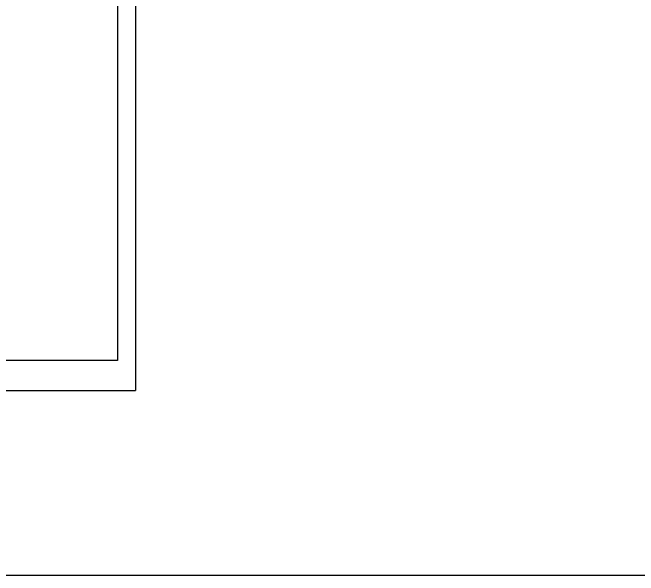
# Model space of a CAD drawing. Header units: centimetres. Extents: x -26724 to 60145, y -23645 to 6771.
# Drawn here: x -10443 to -9924, y 81 to 547 of the extents above; entities that cross this region are included whole.
import ezdxf

# ---------------------------------------------------------------- set-up
doc = ezdxf.new("R2010")
doc.units = ezdxf.units.CM
doc.layers.add('3.IZGLED 2', color=7, linetype='Continuous', lineweight=9, true_color=0x4a4a4a)

msp = doc.modelspace()

# ---------------------------------------------------------------- linework, layer by layer
msp.add_lwpolyline([(-8072.61, 80.73), (-12527.61, 80.73), (-12527.61, 3230.73), (-8072.61, 3230.73), (-8072.61, 80.73)])
at = {"layer": '3.IZGLED 2', "lineweight": 30}
for p, q in [((-10340.73, 593.89, 13.5), (-10340.73, 233.89, 13.5)), ((-10355.73, 258.89, 13.5), (-11525.73, 258.91, 13.5)), ((-11550.73, 233.89, 13.5), (-10340.73, 233.89, 13.5))]:
    msp.add_line(p, q, dxfattribs=at)
at = {"layer": '3.IZGLED 2', "lineweight": 30, "elevation": 13.5}
msp.add_lwpolyline([(-10355.73, 593.89), (-10355.73, 258.89)], dxfattribs=at)

doc.saveas('drawing.dxf')
